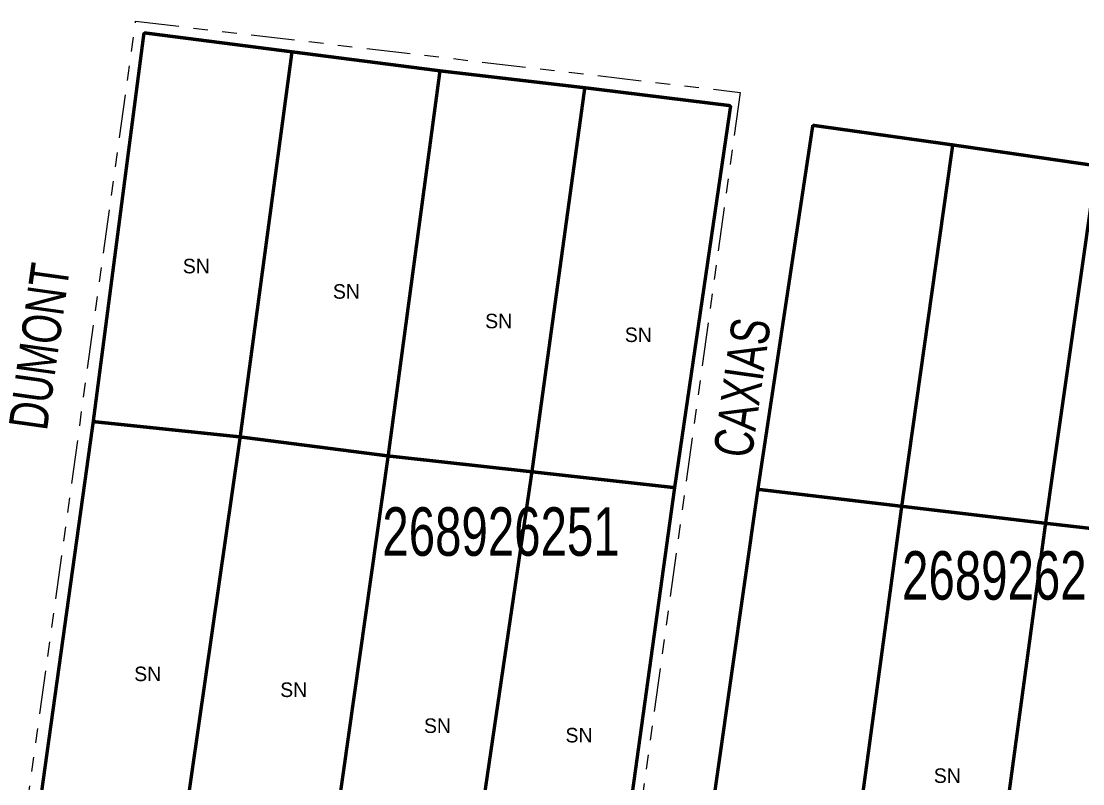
# Model space of a CAD drawing. Extents: x 211453 to 215163, y 4877397 to 4881305.
# Drawn here: x 213675.5 to 213785, y 4878568.7 to 4878647.4 of the extents above; entities that cross this region are included whole.
import ezdxf
from ezdxf.enums import TextEntityAlignment as Align

# ---------------------------------------------------------------- set-up
doc = ezdxf.new("R2010")
doc.units = 0
doc.header["$LTSCALE"] = 1.5
doc.header["$MEASUREMENT"] = 0
doc.linetypes.add('TRACO_25', pattern=[8, 3, -1, 1, -1, 1, -1])
for name, color, linetype in [('CD_MALHA_LOTES', 7, 'CONTINUOUS'), ('CD_TXT_QUADRA', 255, 'CONTINUOUS'), ('RU-QUADRA', 210, 'CONTINUOUS'), ('SV-PONTE-BUEIRO', 251, 'CONTINUOUS'), ('SV-RUA-NAO-PAV', 7, 'CONTINUOUS'), ('SV-TXT-RUA-N-PAV', 7, 'CONTINUOUS'), ('Th_NmrPort', 1, 'CONTINUOUS')]:
    doc.layers.add(name, color=color, linetype=linetype)
doc.styles.add('ARIAL', font='ARIAL.SHX')

msp = doc.modelspace()

# ---------------------------------------------------------------- linework, layer by layer
at = {"layer": 'CD_MALHA_LOTES', "linetype": 'Continuous', "const_width": 0.35, "flags": 128}
for points in [[(213682.903738, 4878606.093676), (213688.136635, 4878646.212548)], [(213688.136635, 4878646.212548), (213703.399249, 4878644.250212)], [(213698.057334, 4878604.512906), (213703.399249, 4878644.250212)], [(213703.399249, 4878644.250212), (213718.661863, 4878642.287876)], [(213713.319948, 4878602.55057), (213718.661863, 4878642.287876)], [(213718.661863, 4878642.287876), (213733.597421, 4878640.543577)], [(213728.146487, 4878600.91529), (213733.597421, 4878640.543577)], [(213733.597421, 4878640.543577), (213748.641998, 4878638.69026)], [(213748.641998, 4878638.69026), (213742.864008, 4878599.280009)], [(213751.448948, 4878599.10749), (213757.113423, 4878636.668357)], [(213757.113423, 4878636.668357), (213771.544348, 4878634.64533)], [(213766.284478, 4878597.3542), (213771.544348, 4878634.64533)], [(213771.544348, 4878634.64533), (213786.379879, 4878632.487434)], [(213781.120009, 4878595.60091), (213786.379879, 4878632.487434)], [(213677.112002, 4878564.548463), (213682.903738, 4878606.093676)], [(213698.057334, 4878604.512906), (213682.903738, 4878606.093676)], [(213692.060782, 4878562.808756), (213698.057334, 4878604.512906)], [(213713.319948, 4878602.55057), (213698.057334, 4878604.512906)], [(213707.43981, 4878561.018976), (213713.319948, 4878602.55057)], [(213728.146487, 4878600.91529), (213713.319948, 4878602.55057)], [(213722.040868, 4878559.319736), (213728.146487, 4878600.91529)], [(213742.864008, 4878599.280009), (213728.146487, 4878600.91529)], [(213742.864008, 4878599.280009), (213737.084692, 4878557.568967)], [(213751.448948, 4878599.10749), (213745.378478, 4878556.437784)], [(213766.284478, 4878597.3542), (213751.448948, 4878599.10749)], [(213760.464238, 4878554.380248), (213766.284478, 4878597.3542)], [(213781.120009, 4878595.60091), (213766.284478, 4878597.3542)], [(213775.2636, 4878552.361775), (213781.120009, 4878595.60091)], [(213796.495014, 4878593.84762), (213781.120009, 4878595.60091)]]:
    msp.add_lwpolyline(points, dxfattribs=at)
at = {"layer": 'RU-QUADRA', "linetype": 'Continuous', "const_width": 0.18, "flags": 128}
for points in [[(213737.084692, 4878557.568967), (213742.864008, 4878599.280009), (213748.641998, 4878638.69026), (213733.597421, 4878640.543577), (213718.661863, 4878642.287876), (213703.399249, 4878644.250212), (213688.136635, 4878646.212548), (213682.903738, 4878606.093676), (213677.112002, 4878564.548463), (213692.060782, 4878562.808756), (213707.43981, 4878561.018976), (213722.040868, 4878559.319736)], [(213757.113423, 4878636.668357), (213751.448948, 4878599.10749), (213745.378478, 4878556.437784), (213760.464238, 4878554.380248), (213775.2636, 4878552.361775), (213790.09908, 4878550.338375), (213804.766037, 4878548.33796), (213810.521334, 4878592.09433), (213815.511467, 4878628.306512), (213801.620015, 4878630.329539), (213786.379879, 4878632.487434), (213771.544348, 4878634.64533)]]:
    msp.add_lwpolyline(points, close=True, dxfattribs=at)
at = {"layer": 'SV-RUA-NAO-PAV', "linetype": 'TRACO_25'}
msp.add_polyline3d([(213749.614061, 4878640.063151, 13.612499), (213738.062077, 4878556.87631, 13.612499), (213675.757322, 4878564.038374, 10.245198), (213687.271017, 4878647.408706, 10.245198)], close=True, dxfattribs=at)

# ---------------------------------------------------------------- texts
at = {"layer": 'CD_TXT_QUADRA', "style": 'ARIAL', "width": 0.7}
for s, p in [('268926251', (213712.720345, 4878592.248305)), ('268926261', (213766.319677, 4878587.720156))]:
    msp.add_text(s, height=5, dxfattribs=at).set_placement(p)
at = {"layer": 'SV-PONTE-BUEIRO', "style": 'ARIAL', "width": 0.7}
msp.add_text('CAXIAS', height=4, rotation=82, dxfattribs=at).set_placement((213750.797349, 4878602.223025))
at = {"layer": 'SV-TXT-RUA-N-PAV', "style": 'ARIAL', "width": 0.7}
msp.add_text('DUMONT', height=4, rotation=82, dxfattribs=at).set_placement((213678.123928, 4878605.072963))
at = {"layer": 'Th_NmrPort', "color": 1}
for p in [(213692.141477, 4878622.142263), (213707.622129, 4878619.525815), (213723.320818, 4878616.473292), (213737.726128, 4878615.052659), (213687.126619, 4878580.061056), (213702.18604, 4878578.422385), (213717.01258, 4878574.71575), (213731.606237, 4878573.737973), (213769.592102, 4878569.561107)]:
    msp.add_text('SN', height=1.5, dxfattribs=at).set_placement(p, align=Align.MIDDLE_LEFT)

doc.saveas('drawing.dxf')
